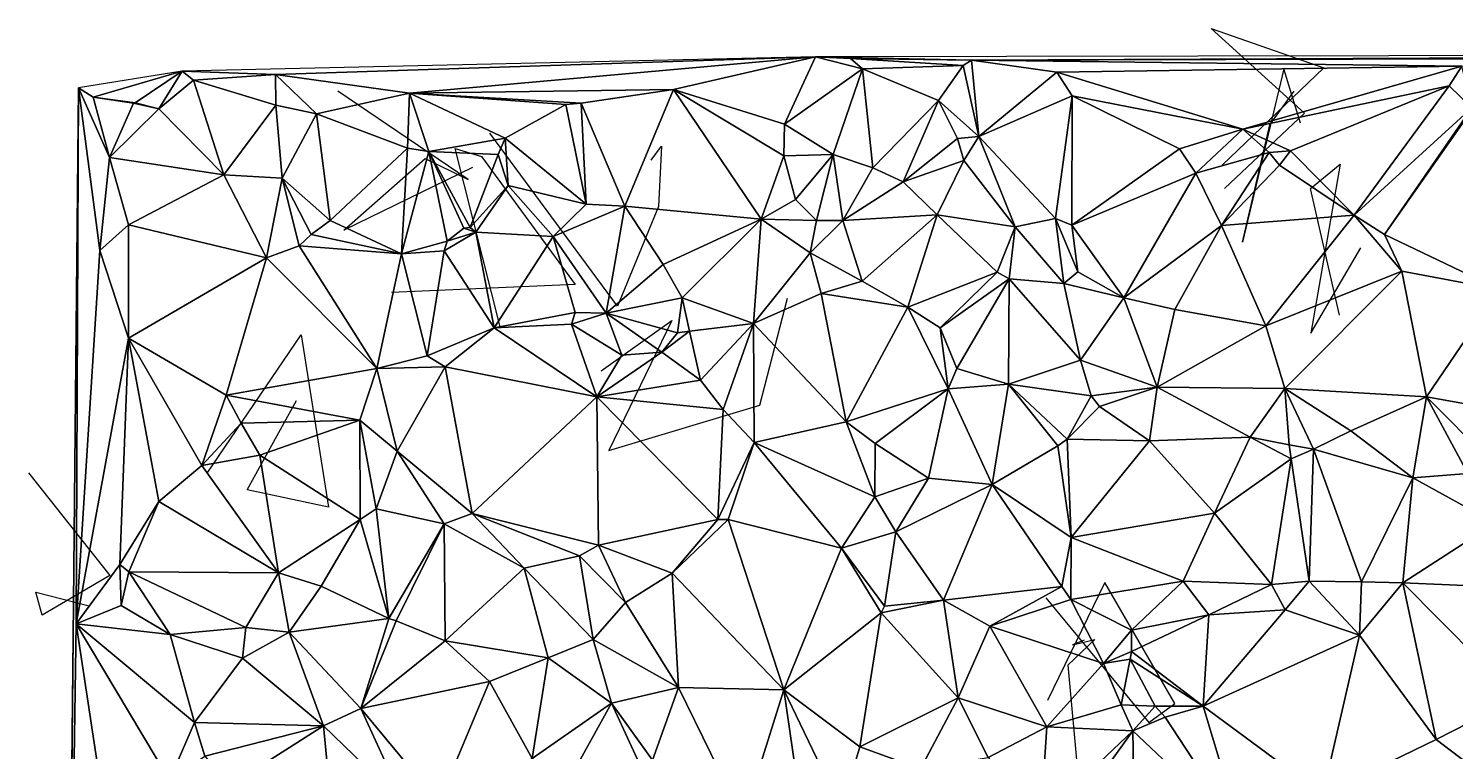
# Model space of a CAD drawing. Header units: metres. Extents: x -15.3 to 15.2, y -15.4 to 15.2.
# Drawn here: x -15.34 to -1.42, y 8.2 to 15.25 of the extents above; entities that cross this region are included whole.
import ezdxf

# ---------------------------------------------------------------- set-up
doc = ezdxf.new("R2010")
doc.units = ezdxf.units.M
doc.layers.add('CRACKS', color=1, linetype='Continuous')
doc.layers.add('STREET_MESH', color=7, linetype='Continuous')

msp = doc.modelspace()

# ---------------------------------------------------------------- linework, layer by layer
at = {"layer": 'CRACKS'}
for points in [[(-3.675, 13.689, 0.1), (-2.893, 14.421, 0.1), (-3.805, 15.248, 0.1), (-2.705, 14.866, 0.1), (-3.696, 13.915, 0.1)], [(-2.931, 14.326, 0.1), (-3.096, 14.854, 0.1), (-3.498, 13.163, 0.1), (-3.23, 14.308, 0.1), (-2.995, 14.638, 0.1)], [(-11.008, 13.892, 0.1), (-12.261, 13.282, 0.1), (-11.467, 13.98, 0.1), (-11.049, 13.777, 0.1), (-12.319, 14.638, 0.1)], [(-9.264, 13.964, 0.1), (-9.162, 14.102, 0.1), (-9.194, 13.513, 0.1), (-9.593, 12.539, 0.1), (-10.839, 14.229, 0.1)], [(-10.735, 12.327, 0.1), (-11.175, 14.078, 0.1), (-10.918, 14, 0.1), (-10.004, 12.752, 0.1), (-11.798, 12.672, 0.1)], [(-2.553, 12.453, 0.1), (-2.835, 13.689, 0.1), (-2.546, 13.926, 0.1), (-2.831, 12.275, 0.1), (-2.345, 13.108, 0.1)], [(-9.751, 11.908, 0.1), (-9.064, 12.399, 0.1), (-9.676, 11.131, 0.1), (-8.206, 11.574, 0.1), (-7.935, 12.618, 0.1)], [(-13.595, 10.911, 0.1), (-12.676, 12.259, 0.1), (-12.41, 10.579, 0.1), (-13.205, 10.747, 0.1), (-12.723, 11.62, 0.1)], [(-15.336, 10.914, 0.1), (-14.542, 9.912, 0.1), (-15.204, 9.526, 0.1), (-15.265, 9.749, 0.1), (-14.746, 9.616, 0.1)], [(-5.415, 9.696, 0.1), (-4.412, 8.479, 0.1), (-4.157, 8.665, 0.1), (-4.841, 9.843, 0.1), (-5.4, 8.695, 0.1)], [(-5.041, 9.281, 0.1), (-5.155, 9.235, 0.1), (-4.938, 9.29, 0.1), (-5.202, 9.037, 0.1), (-5.101, 7.94, 0.1)]]:
    msp.add_polyline3d(points, dxfattribs=at)
at = {"layer": 'STREET_MESH'}
for points in [[(-12.926, 14.8), (-7.663, 14.971), (-13.839, 14.831)], [(-11.622, 14.617), (-7.663, 14.971), (-12.926, 14.8)], [(-9.046, 14.652), (-7.663, 14.971), (-11.622, 14.617)], [(-7.964, 14.315), (-7.663, 14.971), (-9.046, 14.652)], [(-7.964, 14.315), (-7.204, 14.854), (-7.663, 14.971)], [(-7.663, 14.971), (-6.139, 14.939), (7.248, 14.997)], [(-6.139, 14.939), (-7.663, 14.971), (-7.319, 14.955)], [(-7.663, 14.971), (-7.204, 14.854), (-7.319, 14.955)], [(-6.222, 14.889), (-6.139, 14.939), (-7.319, 14.955)], [(-7.204, 14.854), (-6.222, 14.889), (-7.319, 14.955)], [(-7.204, 14.854), (-6.462, 14.545), (-6.222, 14.889)], [(-6.462, 14.545), (-6.068, 14.196), (-6.222, 14.889)], [(-6.068, 14.196), (-6.139, 14.939), (-6.222, 14.889)], [(7.248, 14.997), (-6.139, 14.939), (6.268, 14.972)], [(-6.139, 14.939), (-1.359, 14.881), (6.268, 14.972)], [(-6.139, 14.939), (-6.068, 14.196), (-5.308, 14.821)], [(-1.359, 14.881), (-6.139, 14.939), (-5.308, 14.821)], [(-14.706, 14.58), (-13.839, 14.831), (-14.848, 14.671)], [(-14.706, 14.58), (-14.295, 14.524), (-13.839, 14.831)], [(-14.295, 14.524), (-14.065, 14.465), (-13.839, 14.831)], [(-14.065, 14.465), (-13.727, 14.745), (-13.839, 14.831)], [(-13.727, 14.745), (-12.926, 14.8), (-13.839, 14.831)], [(-13.727, 14.745), (-12.925, 14.502), (-12.926, 14.8)], [(-11.622, 14.617), (-12.926, 14.8), (-12.529, 14.415)], [(-12.926, 14.8), (-12.925, 14.502), (-12.529, 14.415)], [(-7.204, 14.854), (-7.964, 14.315), (-7.488, 14.021)], [(-7.104, 13.888), (-7.204, 14.854), (-7.488, 14.021)], [(-7.204, 14.854), (-7.104, 13.888), (-6.462, 14.545)], [(-6.068, 14.196), (-5.159, 14.591), (-5.308, 14.821)], [(-3.495, 14.265), (-1.359, 14.881), (-5.308, 14.821)], [(-5.159, 14.591), (-3.495, 14.265), (-5.308, 14.821)], [(-3.495, 14.265), (-1.484, 14.69), (-1.359, 14.881)], [(-1.484, 14.69), (-1.263, 14.475), (-1.359, 14.881)], [(-14.978, 2.069), (-14.954, 3.953), (-14.848, 14.671)], [(-14.954, 3.953), (-14.871, 9.442), (-14.848, 14.671)], [(-14.871, 9.442), (-14.64, 13.084), (-14.848, 14.671)], [(-14.545, 13.991), (-14.706, 14.58), (-14.848, 14.671)], [(-14.64, 13.084), (-14.545, 13.991), (-14.848, 14.671)], [(-13.43, 13.82), (-13.727, 14.745), (-14.065, 14.465)], [(-13.43, 13.82), (-12.925, 14.502), (-13.727, 14.745)], [(-11.639, 14.081), (-11.622, 14.617), (-12.529, 14.415)], [(-11.622, 14.617), (-11.639, 14.081), (-11.434, 14.05)], [(-9.046, 14.652), (-11.622, 14.617), (-9.947, 14.52)], [(-10.688, 14.179), (-11.622, 14.617), (-11.434, 14.05)], [(-11.622, 14.617), (-10.096, 14.507), (-9.947, 14.52)], [(-10.688, 14.179), (-10.096, 14.507), (-11.622, 14.617)], [(-9.52, 13.517), (-9.046, 14.652), (-9.947, 14.52)], [(-8.192, 13.388), (-9.046, 14.652), (-9.52, 13.517)], [(-8.192, 13.388), (-7.972, 14.007), (-9.046, 14.652)], [(-7.972, 14.007), (-7.964, 14.315), (-9.046, 14.652)], [(-3.495, 14.265), (-3.03, 14.054), (-1.484, 14.69)], [(-3.03, 14.054), (-2.41, 13.428), (-1.484, 14.69)], [(-2.41, 13.428), (-1.263, 14.475), (-1.484, 14.69)], [(-14.311, 14.52), (-14.295, 14.524), (-14.706, 14.58)], [(-14.545, 13.991), (-14.311, 14.52), (-14.706, 14.58)], [(-14.311, 14.52), (-14.545, 13.991), (-14.065, 14.465)], [(-14.295, 14.524), (-14.311, 14.52), (-14.065, 14.465)], [(-12.925, 14.502), (-13.43, 13.82), (-12.861, 13.788)], [(-12.925, 14.502), (-12.861, 13.788), (-12.529, 14.415)], [(-9.898, 13.536), (-10.096, 14.507), (-10.688, 14.179)], [(-10.096, 14.507), (-9.898, 13.536), (-9.947, 14.52)], [(-9.898, 13.536), (-9.52, 13.517), (-9.947, 14.52)], [(-6.462, 14.545), (-7.104, 13.888), (-6.808, 13.752)], [(-6.277, 14.176), (-6.462, 14.545), (-6.808, 13.752)], [(-6.462, 14.545), (-6.277, 14.176), (-6.068, 14.196)], [(-5.159, 14.591), (-6.068, 14.196), (-5.321, 13.395)], [(-5.163, 13.33), (-5.159, 14.591), (-5.321, 13.395)], [(-5.163, 13.33), (-4.112, 14.074), (-5.159, 14.591)], [(-5.159, 14.591), (-4.112, 14.074), (-3.495, 14.265)], [(-1.263, 14.475), (-2.41, 13.428), (-2.113, 13.238)], [(-1.248, 14.471), (-1.263, 14.475), (-2.113, 13.238)], [(-14.545, 13.991), (-13.43, 13.82), (-14.065, 14.465)], [(-12.861, 13.788), (-12.395, 13.376), (-12.529, 14.415)], [(-12.395, 13.376), (-11.639, 14.081), (-12.529, 14.415)], [(-0.991, 12.702), (-1.248, 14.471), (-2.113, 13.238)], [(-7.488, 14.021), (-7.964, 14.315), (-7.972, 14.007)], [(-6.068, 14.196), (-6.277, 14.176), (-6.214, 13.96)], [(-5.715, 13.313), (-6.068, 14.196), (-6.214, 13.96)], [(-6.068, 14.196), (-5.715, 13.313), (-5.321, 13.395)], [(-4.112, 14.074), (-3.953, 13.837), (-3.495, 14.265)], [(-3.953, 13.837), (-3.238, 14.038), (-3.495, 14.265)], [(-3.238, 14.038), (-3.03, 14.054), (-3.495, 14.265)], [(-11.639, 14.081), (-12.395, 13.376), (-11.7, 13.051)], [(-11.434, 14.05), (-11.639, 14.081), (-11.7, 13.051)], [(-10.755, 14.02), (-10.688, 14.179), (-11.434, 14.05)], [(-10.755, 14.02), (-10.659, 13.716), (-10.688, 14.179)], [(-10.659, 13.716), (-9.898, 13.536), (-10.688, 14.179)], [(-6.277, 14.176), (-6.808, 13.752), (-6.214, 13.96)], [(-4.112, 14.074), (-5.163, 13.33), (-3.953, 13.837)], [(-3.238, 14.038), (-3.136, 13.916), (-3.03, 14.054)], [(-3.136, 13.916), (-2.41, 13.428), (-3.03, 14.054)], [(-14.545, 13.991), (-14.64, 13.084), (-14.362, 13.332)], [(-13.43, 13.82), (-14.545, 13.991), (-14.362, 13.332)], [(-11.252, 13.173), (-11.434, 14.05), (-11.7, 13.051)], [(-11.029, 13.308), (-10.755, 14.02), (-11.434, 14.05)], [(-11.09, 13.301), (-11.029, 13.308), (-11.434, 14.05)], [(-11.252, 13.173), (-11.09, 13.301), (-11.434, 14.05)], [(-10.659, 13.716), (-10.755, 14.02), (-11.029, 13.308)], [(-7.972, 14.007), (-8.192, 13.388), (-7.858, 13.58)], [(-7.488, 14.021), (-7.972, 14.007), (-7.858, 13.58)], [(-7.653, 13.375), (-7.488, 14.021), (-7.858, 13.58)], [(-7.653, 13.375), (-7.395, 13.377), (-7.488, 14.021)], [(-7.395, 13.377), (-7.104, 13.888), (-7.488, 14.021)], [(-6.808, 13.752), (-6.476, 13.431), (-6.214, 13.96)], [(-6.476, 13.431), (-5.715, 13.313), (-6.214, 13.96)], [(-3.702, 13.328), (-3.238, 14.038), (-3.953, 13.837)], [(-3.702, 13.328), (-3.136, 13.916), (-3.238, 14.038)], [(-3.136, 13.916), (-3.702, 13.328), (-2.41, 13.428)], [(-13.43, 13.82), (-14.362, 13.332), (-13.015, 13.011)], [(-12.861, 13.788), (-13.43, 13.82), (-13.015, 13.011)], [(-12.696, 13.13), (-12.861, 13.788), (-13.015, 13.011)], [(-12.861, 13.788), (-12.579, 13.24), (-12.395, 13.376)], [(-12.696, 13.13), (-12.579, 13.24), (-12.861, 13.788)], [(-7.104, 13.888), (-7.395, 13.377), (-6.808, 13.752)], [(-5.163, 13.33), (-4.655, 12.62), (-3.953, 13.837)], [(-4.655, 12.62), (-3.702, 13.328), (-3.953, 13.837)], [(-10.973, 13.262), (-10.659, 13.716), (-11.029, 13.308)], [(-10.659, 13.716), (-10.973, 13.262), (-10.22, 13.221)], [(-9.898, 13.536), (-10.659, 13.716), (-10.22, 13.221)], [(-7.395, 13.377), (-6.476, 13.431), (-6.808, 13.752)], [(-9.52, 13.517), (-9.898, 13.536), (-10.22, 13.221)], [(-9.702, 12.473), (-9.52, 13.517), (-10.22, 13.221)], [(-9.702, 12.473), (-9.148, 12.945), (-9.52, 13.517)], [(-9.148, 12.945), (-8.192, 13.388), (-9.52, 13.517)], [(-8.192, 13.388), (-7.653, 13.375), (-7.858, 13.58)], [(-12.395, 13.376), (-12.579, 13.24), (-11.7, 13.051)], [(-9.148, 12.945), (-8.961, 12.62), (-8.192, 13.388)], [(-8.961, 12.62), (-8.265, 12.371), (-8.192, 13.388)], [(-8.265, 12.371), (-7.715, 13.06), (-8.192, 13.388)], [(-7.715, 13.06), (-7.653, 13.375), (-8.192, 13.388)], [(-7.395, 13.377), (-7.715, 13.06), (-7.207, 12.785)], [(-7.395, 13.377), (-7.653, 13.375), (-7.715, 13.06)], [(-6.476, 13.431), (-7.395, 13.377), (-7.207, 12.785)], [(-6.761, 12.529), (-6.476, 13.431), (-7.207, 12.785)], [(-5.889, 12.871), (-6.476, 13.431), (-6.761, 12.529)], [(-5.715, 13.313), (-6.476, 13.431), (-5.889, 12.871)], [(-5.715, 13.313), (-5.241, 12.76), (-5.321, 13.395)], [(-5.241, 12.76), (-5.103, 12.876), (-5.321, 13.395)], [(-5.103, 12.876), (-5.163, 13.33), (-5.321, 13.395)], [(-2.41, 13.428), (-3.702, 13.328), (-3.271, 12.349)], [(-2.41, 13.428), (-3.271, 12.349), (-1.943, 12.881)], [(-2.41, 13.428), (-1.943, 12.881), (-2.113, 13.238)], [(-14.362, 13.332), (-14.64, 13.084), (-14.361, 12.229)], [(-14.362, 13.332), (-14.361, 12.229), (-13.015, 13.011)], [(-12.579, 13.24), (-12.696, 13.13), (-11.7, 13.051)], [(-11.282, 13.08), (-10.973, 13.262), (-11.252, 13.173)], [(-10.794, 12.329), (-10.973, 13.262), (-11.282, 13.08)], [(-10.973, 13.262), (-11.09, 13.301), (-11.252, 13.173)], [(-11.09, 13.301), (-10.973, 13.262), (-11.029, 13.308)], [(-10.973, 13.262), (-10.794, 12.329), (-10.22, 13.221)], [(-10.794, 12.329), (-10.005, 12.478), (-10.22, 13.221)], [(-10.005, 12.478), (-9.702, 12.473), (-10.22, 13.221)], [(-5.715, 13.313), (-5.889, 12.871), (-5.774, 12.805)], [(-5.241, 12.76), (-5.715, 13.313), (-5.774, 12.805)], [(-4.655, 12.62), (-5.163, 13.33), (-5.103, 12.876)], [(-3.702, 13.328), (-4.655, 12.62), (-4.157, 12.508)], [(-3.271, 12.349), (-3.702, 13.328), (-4.157, 12.508)], [(-1.943, 12.881), (-0.991, 12.702), (-2.113, 13.238)], [(-14.361, 12.229), (-14.64, 13.084), (-14.871, 9.442)], [(-11.941, 11.931), (-12.696, 13.13), (-13.015, 13.011)], [(-12.696, 13.13), (-11.941, 11.931), (-11.7, 13.051)], [(-11.282, 13.08), (-11.252, 13.173), (-11.7, 13.051)], [(-11.45, 12.056), (-11.282, 13.08), (-11.7, 13.051)], [(-11.45, 12.056), (-10.794, 12.329), (-11.282, 13.08)], [(-13.015, 13.011), (-14.361, 12.229), (-13.409, 11.671)], [(-11.941, 11.931), (-13.015, 13.011), (-13.409, 11.671)], [(-11.941, 11.931), (-11.45, 12.056), (-11.7, 13.051)], [(-8.961, 12.62), (-9.148, 12.945), (-9.702, 12.473)], [(-7.715, 13.06), (-8.265, 12.371), (-7.606, 12.662)], [(-7.207, 12.785), (-7.715, 13.06), (-7.606, 12.662)], [(-5.889, 12.871), (-6.761, 12.529), (-6.445, 12.329)], [(-5.774, 12.805), (-5.889, 12.871), (-6.445, 12.329)], [(-6.284, 11.933), (-5.774, 12.805), (-6.445, 12.329)], [(-6.284, 11.933), (-5.781, 11.778), (-5.774, 12.805)], [(-5.774, 12.805), (-5.781, 11.778), (-5.077, 12.014)], [(-5.241, 12.76), (-5.774, 12.805), (-5.077, 12.014)], [(-5.241, 12.76), (-4.655, 12.62), (-5.103, 12.876)], [(-1.943, 12.881), (-3.271, 12.349), (-3.084, 11.737)], [(-1.943, 12.881), (-3.084, 11.737), (-1.703, 11.656)], [(-0.991, 12.702), (-1.943, 12.881), (-1.703, 11.656)], [(-6.761, 12.529), (-7.207, 12.785), (-7.606, 12.662)], [(-4.655, 12.62), (-5.241, 12.76), (-5.077, 12.014)], [(-0.991, 12.702), (-1.703, 11.656), (-0.725, 11.48)], [(-9.008, 12.279), (-8.961, 12.62), (-9.702, 12.473)], [(-8.961, 12.62), (-9.008, 12.279), (-8.891, 12.296)], [(-8.265, 12.371), (-8.961, 12.62), (-8.891, 12.296)], [(-8.265, 12.371), (-7.362, 11.411), (-7.606, 12.662)], [(-7.362, 11.411), (-6.761, 12.529), (-7.606, 12.662)], [(-6.761, 12.529), (-7.362, 11.411), (-6.367, 11.735)], [(-6.761, 12.529), (-6.367, 11.735), (-6.445, 12.329)], [(-4.329, 11.749), (-4.655, 12.62), (-5.077, 12.014)], [(-4.655, 12.62), (-4.329, 11.749), (-4.157, 12.508)], [(-10.005, 12.478), (-10.794, 12.329), (-10.042, 12.363)], [(-9.702, 12.473), (-10.005, 12.478), (-10.042, 12.363)], [(-9.55, 12.063), (-9.702, 12.473), (-10.042, 12.363)], [(-9.55, 12.063), (-9.161, 12.091), (-9.702, 12.473)], [(-9.161, 12.091), (-9.008, 12.279), (-9.702, 12.473)], [(-4.329, 11.749), (-3.271, 12.349), (-4.157, 12.508)], [(-11.45, 12.056), (-11.274, 11.949), (-10.794, 12.329)], [(-11.274, 11.949), (-9.795, 11.657), (-10.794, 12.329)], [(-10.794, 12.329), (-9.795, 11.657), (-10.042, 12.363)], [(-9.795, 11.657), (-9.55, 12.063), (-10.042, 12.363)], [(-9.008, 12.279), (-9.161, 12.091), (-8.891, 12.296)], [(-9.161, 12.091), (-8.784, 11.819), (-8.891, 12.296)], [(-8.784, 11.819), (-8.265, 12.371), (-8.891, 12.296)], [(-8.784, 11.819), (-8.561, 11.532), (-8.265, 12.371)], [(-8.265, 12.371), (-8.561, 11.532), (-8.259, 11.21)], [(-7.362, 11.411), (-8.265, 12.371), (-8.259, 11.21)], [(-6.367, 11.735), (-6.284, 11.933), (-6.445, 12.329)], [(-3.271, 12.349), (-4.329, 11.749), (-3.084, 11.737)], [(-14.447, 10.02), (-14.361, 12.229), (-14.871, 9.442)], [(-14.361, 12.229), (-14.447, 10.02), (-14.065, 10.635)], [(-14.361, 12.229), (-13.645, 10.987), (-13.409, 11.671)], [(-14.361, 12.229), (-14.065, 10.635), (-13.645, 10.987)], [(-11.274, 11.949), (-11.45, 12.056), (-11.941, 11.931)], [(-9.795, 11.657), (-9.161, 12.091), (-9.55, 12.063)], [(-9.161, 12.091), (-9.795, 11.657), (-8.784, 11.819)], [(-5.781, 11.778), (-4.975, 11.665), (-5.077, 12.014)], [(-4.975, 11.665), (-4.329, 11.749), (-5.077, 12.014)], [(-12.104, 11.427), (-11.941, 11.931), (-13.409, 11.671)], [(-12.104, 11.427), (-11.74, 11.125), (-11.941, 11.931)], [(-11.74, 11.125), (-11.274, 11.949), (-11.941, 11.931)], [(-11.74, 11.125), (-11.009, 10.518), (-11.274, 11.949)], [(-11.009, 10.518), (-9.795, 11.657), (-11.274, 11.949)], [(-5.781, 11.778), (-6.284, 11.933), (-6.367, 11.735)], [(-8.784, 11.819), (-9.795, 11.657), (-8.561, 11.532)], [(-7.362, 11.411), (-7.08, 11.199), (-6.367, 11.735)], [(-7.08, 11.199), (-6.559, 10.861), (-6.367, 11.735)], [(-6.367, 11.735), (-6.559, 10.861), (-5.939, 10.802)], [(-5.781, 11.778), (-6.367, 11.735), (-5.939, 10.802)], [(-5.298, 11.178), (-5.781, 11.778), (-5.939, 10.802)], [(-5.781, 11.778), (-5.298, 11.178), (-5.209, 11.244)], [(-4.975, 11.665), (-5.781, 11.778), (-5.209, 11.244)], [(-4.329, 11.749), (-4.975, 11.665), (-4.894, 11.56)], [(-4.329, 11.749), (-4.894, 11.56), (-4.406, 11.226)], [(-3.423, 11.261), (-4.329, 11.749), (-4.406, 11.226)], [(-4.329, 11.749), (-3.423, 11.261), (-3.084, 11.737)], [(-3.423, 11.261), (-3.043, 11.186), (-3.084, 11.737)], [(-3.084, 11.737), (-2.442, 11.325), (-1.703, 11.656)], [(-2.806, 11.146), (-2.442, 11.325), (-3.084, 11.737)], [(-3.043, 11.186), (-2.806, 11.146), (-3.084, 11.737)], [(-13.645, 10.987), (-13.262, 11.399), (-13.409, 11.671)], [(-13.262, 11.399), (-12.104, 11.427), (-13.409, 11.671)], [(-9.795, 11.657), (-11.009, 10.518), (-9.779, 10.209)], [(-8.561, 11.532), (-9.795, 11.657), (-8.615, 10.46)], [(-9.795, 11.657), (-9.779, 10.209), (-8.615, 10.46)], [(-4.894, 11.56), (-4.975, 11.665), (-5.209, 11.244)], [(-4.894, 11.56), (-5.209, 11.244), (-4.406, 11.226)], [(-1.703, 11.656), (-2.442, 11.325), (-1.838, 10.864)], [(-1.302, 10.909), (-1.703, 11.656), (-1.838, 10.864)], [(-1.703, 11.656), (-1.094, 11.042), (-0.725, 11.48)], [(-1.302, 10.909), (-1.094, 11.042), (-1.703, 11.656)], [(-13.079, 11.087), (-12.104, 11.427), (-13.262, 11.399)], [(-12.104, 11.427), (-13.079, 11.087), (-12.102, 10.459)], [(-11.945, 10.563), (-12.104, 11.427), (-12.102, 10.459)], [(-11.945, 10.563), (-11.74, 11.125), (-12.104, 11.427)], [(-8.561, 11.532), (-8.615, 10.46), (-8.259, 11.21)], [(-7.082, 10.679), (-7.362, 11.411), (-8.259, 11.21)], [(-7.08, 11.199), (-7.362, 11.411), (-7.082, 10.679)], [(-13.079, 11.087), (-13.262, 11.399), (-13.645, 10.987)], [(-2.442, 11.325), (-2.806, 11.146), (-1.838, 10.864)], [(-8.615, 10.46), (-8.512, 10.459), (-8.259, 11.21)], [(-8.512, 10.459), (-7.408, 10.18), (-8.259, 11.21)], [(-7.408, 10.18), (-7.082, 10.679), (-8.259, 11.21)], [(-6.559, 10.861), (-7.08, 11.199), (-7.082, 10.679)], [(-5.168, 10.282), (-5.298, 11.178), (-5.939, 10.802)], [(-5.298, 11.178), (-5.168, 10.282), (-5.209, 11.244)], [(-5.209, 11.244), (-5.168, 10.282), (-4.406, 11.226)], [(-5.168, 10.282), (-3.772, 10.521), (-4.406, 11.226)], [(-3.772, 10.521), (-3.423, 11.261), (-4.406, 11.226)], [(-3.772, 10.521), (-3.022, 11.052), (-3.423, 11.261)], [(-3.022, 11.052), (-3.043, 11.186), (-3.423, 11.261)], [(-2.806, 11.146), (-3.043, 11.186), (-3.022, 11.052)], [(-2.806, 11.146), (-3.022, 11.052), (-2.847, 9.856)], [(-2.337, 9.851), (-2.806, 11.146), (-2.847, 9.856)], [(-2.806, 11.146), (-2.337, 9.851), (-1.838, 10.864)], [(-12.897, 9.938), (-13.079, 11.087), (-13.645, 10.987)], [(-13.079, 11.087), (-12.897, 9.938), (-12.102, 10.459)], [(-11.74, 11.125), (-11.945, 10.563), (-11.283, 10.418)], [(-11.009, 10.518), (-11.74, 11.125), (-11.283, 10.418)], [(-3.022, 11.052), (-3.772, 10.521), (-3.216, 9.825)], [(-2.847, 9.856), (-3.022, 11.052), (-3.216, 9.825)], [(-14.065, 10.635), (-12.897, 9.938), (-13.645, 10.987)], [(-6.877, 10.34), (-6.559, 10.861), (-7.082, 10.679)], [(-6.559, 10.861), (-6.877, 10.34), (-5.939, 10.802)], [(-2.337, 9.851), (-1.935, 9.841), (-1.838, 10.864)], [(-1.935, 9.841), (-1.034, 10.422), (-1.838, 10.864)], [(-1.034, 10.422), (-1.302, 10.909), (-1.838, 10.864)], [(-5.939, 10.802), (-6.877, 10.34), (-6.413, 9.673)], [(-5.26, 9.806), (-5.939, 10.802), (-6.413, 9.673)], [(-5.26, 9.806), (-5.168, 10.282), (-5.939, 10.802)], [(-14.447, 10.02), (-14.357, 9.947), (-14.065, 10.635)], [(-14.357, 9.947), (-12.897, 9.938), (-14.065, 10.635)], [(-7.408, 10.18), (-6.877, 10.34), (-7.082, 10.679)], [(-12.897, 9.938), (-12.483, 9.81), (-12.102, 10.459)], [(-12.102, 10.459), (-12.483, 9.81), (-11.823, 9.493)], [(-11.945, 10.563), (-12.102, 10.459), (-11.823, 9.493)], [(-11.283, 10.418), (-11.945, 10.563), (-11.823, 9.493)], [(-10.502, 9.983), (-11.009, 10.518), (-11.283, 10.418)], [(-9.779, 10.209), (-11.009, 10.518), (-9.963, 10.103)], [(-9.963, 10.103), (-11.009, 10.518), (-10.502, 9.983)], [(-8.615, 10.46), (-9.779, 10.209), (-9.059, 9.937)], [(-8.615, 10.46), (-9.059, 9.937), (-8.512, 10.459)], [(-9.059, 9.937), (-7.972, 8.797), (-8.512, 10.459)], [(-7.972, 8.797), (-7.408, 10.18), (-8.512, 10.459)], [(-5.168, 10.282), (-4.077, 9.858), (-3.772, 10.521)], [(-3.772, 10.521), (-4.077, 9.858), (-3.216, 9.825)], [(-11.283, 10.418), (-11.823, 9.493), (-11.751, 9.47)], [(-11.274, 9.275), (-11.283, 10.418), (-11.751, 9.47)], [(-10.502, 9.983), (-11.283, 10.418), (-11.274, 9.275)], [(-7.408, 10.18), (-6.988, 9.612), (-6.877, 10.34)], [(-6.877, 10.34), (-6.988, 9.612), (-6.413, 9.673)], [(-0.797, 9.791), (-1.034, 10.422), (-1.935, 9.841)], [(-9.779, 10.209), (-9.963, 10.103), (-9.516, 9.649)], [(-9.059, 9.937), (-9.779, 10.209), (-9.516, 9.649)], [(-7.408, 10.18), (-7.972, 8.797), (-7.02, 9.55)], [(-6.988, 9.612), (-7.408, 10.18), (-7.02, 9.55)], [(-5.168, 10.282), (-5.26, 9.806), (-5.173, 9.678)], [(-4.077, 9.858), (-5.168, 10.282), (-5.173, 9.678)], [(-14.431, 9.62), (-14.447, 10.02), (-14.871, 9.442)], [(-14.447, 10.02), (-14.431, 9.62), (-14.357, 9.947)], [(-9.963, 10.103), (-10.502, 9.983), (-9.829, 9.29)], [(-9.963, 10.103), (-9.829, 9.29), (-9.516, 9.649)], [(-14.357, 9.947), (-14.431, 9.62), (-13.956, 9.336)], [(-13.217, 9.405), (-14.357, 9.947), (-13.956, 9.336)], [(-13.217, 9.405), (-12.897, 9.938), (-14.357, 9.947)], [(-12.897, 9.938), (-13.217, 9.405), (-12.793, 9.361)], [(-12.483, 9.81), (-12.897, 9.938), (-12.793, 9.361)], [(-10.269, 9.109), (-10.502, 9.983), (-11.274, 9.275)], [(-9.829, 9.29), (-10.502, 9.983), (-10.269, 9.109)], [(-8.999, 8.819), (-9.059, 9.937), (-9.516, 9.649)], [(-7.972, 8.797), (-9.059, 9.937), (-8.999, 8.819)], [(-11.823, 9.493), (-12.483, 9.81), (-12.793, 9.361)], [(-5.963, 9.418), (-5.26, 9.806), (-6.413, 9.673)], [(-5.26, 9.806), (-5.963, 9.418), (-5.173, 9.678)], [(-4.58, 9.381), (-4.077, 9.858), (-5.173, 9.678)], [(-4.58, 9.381), (-3.826, 9.528), (-4.077, 9.858)], [(-4.077, 9.858), (-3.826, 9.528), (-3.216, 9.825)], [(-3.826, 9.528), (-3.081, 9.579), (-3.216, 9.825)], [(-3.081, 9.579), (-2.847, 9.856), (-3.216, 9.825)], [(-3.081, 9.579), (-2.356, 9.332), (-2.847, 9.856)], [(-2.356, 9.332), (-2.337, 9.851), (-2.847, 9.856)], [(-2.337, 9.851), (-2.356, 9.332), (-1.935, 9.841)], [(-1.935, 9.841), (-2.356, 9.332), (-1.61, 8.313)], [(-0.818, 8.717), (-1.935, 9.841), (-1.61, 8.313)], [(-0.818, 8.717), (-0.797, 9.791), (-1.935, 9.841)], [(-13.956, 9.336), (-14.431, 9.62), (-14.871, 9.442)], [(-9.829, 9.29), (-8.999, 8.819), (-9.516, 9.649)], [(-6.988, 9.612), (-7.02, 9.55), (-6.413, 9.673)], [(-7.02, 9.55), (-6.271, 8.719), (-6.413, 9.673)], [(-6.271, 8.719), (-5.963, 9.418), (-6.413, 9.673)], [(-5.963, 9.418), (-4.852, 9.054), (-5.173, 9.678)], [(-4.852, 9.054), (-4.58, 9.381), (-5.173, 9.678)], [(-12.094, 8.617), (-11.823, 9.493), (-12.793, 9.361)], [(-11.751, 9.47), (-11.823, 9.493), (-12.094, 8.617)], [(-11.274, 9.275), (-11.751, 9.47), (-12.094, 8.617)], [(-7.972, 8.797), (-7.23, 8.241), (-7.02, 9.55)], [(-7.23, 8.241), (-6.271, 8.719), (-7.02, 9.55)], [(-3.826, 9.528), (-4.582, 9.172), (-3.883, 8.639)], [(-4.58, 9.381), (-4.582, 9.172), (-3.826, 9.528)], [(-3.081, 9.579), (-3.826, 9.528), (-3.883, 8.639)], [(-2.356, 9.332), (-3.081, 9.579), (-3.883, 8.639)], [(-14.871, 9.442), (-14.954, 3.953), (-14.418, 6.454)], [(-13.716, 8.479), (-13.956, 9.336), (-14.871, 9.442)], [(-13.961, 7.915), (-13.716, 8.479), (-14.871, 9.442)], [(-13.961, 7.915), (-14.871, 9.442), (-14.418, 6.454)], [(-13.249, 9.106), (-13.217, 9.405), (-13.956, 9.336)], [(-13.716, 8.479), (-13.249, 9.106), (-13.956, 9.336)], [(-13.217, 9.405), (-13.249, 9.106), (-12.793, 9.361)], [(-13.249, 9.106), (-12.461, 8.447), (-12.793, 9.361)], [(-12.461, 8.447), (-12.094, 8.617), (-12.793, 9.361)], [(-5.963, 9.418), (-6.271, 8.719), (-5.406, 8.438)], [(-5.963, 9.418), (-5.406, 8.438), (-4.852, 9.054)], [(-4.582, 9.172), (-4.58, 9.381), (-4.852, 9.054)], [(-2.714, 7.776), (-2.356, 9.332), (-3.883, 8.639)], [(-2.356, 9.332), (-2.714, 7.776), (-1.61, 8.313)], [(-11.274, 9.275), (-12.094, 8.617), (-10.841, 8.878)], [(-10.269, 9.109), (-11.274, 9.275), (-10.841, 8.878)], [(-9.829, 9.29), (-10.269, 9.109), (-9.65, 8.666)], [(-8.999, 8.819), (-9.829, 9.29), (-9.65, 8.666)], [(-13.716, 8.479), (-12.461, 8.447), (-13.249, 9.106)], [(-10.426, 8.127), (-10.269, 9.109), (-10.841, 8.878)], [(-10.269, 9.109), (-10.426, 8.127), (-9.65, 8.666)], [(-4.852, 9.054), (-5.406, 8.438), (-4.682, 8.652)], [(-4.594, 9.095), (-4.582, 9.172), (-4.852, 9.054)], [(-4.594, 9.095), (-4.852, 9.054), (-4.682, 8.652)], [(-4.35, 8.637), (-4.594, 9.095), (-4.682, 8.652)], [(-4.582, 9.172), (-4.594, 9.095), (-3.883, 8.639)], [(-4.594, 9.095), (-4.35, 8.637), (-3.883, 8.639)], [(-12.094, 8.617), (-11.336, 7.699), (-10.841, 8.878)], [(-11.336, 7.699), (-10.426, 8.127), (-10.841, 8.878)], [(-9.25, 8.112), (-8.999, 8.819), (-9.65, 8.666)], [(-9.25, 8.112), (-8.366, 7.531), (-8.999, 8.819)], [(-8.366, 7.531), (-7.972, 8.797), (-8.999, 8.819)], [(-7.972, 8.797), (-8.366, 7.531), (-7.771, 7.432)], [(-7.412, 7.632), (-7.972, 8.797), (-7.771, 7.432)], [(-7.412, 7.632), (-7.23, 8.241), (-7.972, 8.797)], [(-10.426, 8.127), (-10.071, 7.91), (-9.65, 8.666)], [(-9.65, 8.666), (-10.071, 7.91), (-9.339, 7.992)], [(-9.25, 8.112), (-9.65, 8.666), (-9.339, 7.992)], [(-6.271, 8.719), (-7.23, 8.241), (-6.638, 8.028)], [(-6.271, 8.719), (-6.638, 8.028), (-5.979, 8.138)], [(-5.406, 8.438), (-6.271, 8.719), (-5.979, 8.138)], [(-4.682, 8.652), (-5.406, 8.438), (-4.568, 8.396)], [(-4.35, 8.637), (-4.682, 8.652), (-4.568, 8.396)], [(-4.252, 8.53), (-4.35, 8.637), (-4.568, 8.396)], [(-3.883, 8.639), (-4.35, 8.637), (-4.252, 8.53)], [(-3.883, 8.639), (-4.252, 8.53), (-3.508, 7.397)], [(-2.714, 7.776), (-3.883, 8.639), (-3.508, 7.397)], [(-1.309, 8.084), (-0.818, 8.717), (-1.61, 8.313)], [(-12.461, 8.447), (-11.666, 7.679), (-12.094, 8.617)], [(-11.666, 7.679), (-11.336, 7.699), (-12.094, 8.617)], [(-4.252, 8.53), (-4.568, 8.396), (-3.508, 7.397)], [(-13.961, 7.915), (-13.618, 8.152), (-13.716, 8.479)], [(-13.618, 8.152), (-12.461, 8.447), (-13.716, 8.479)], [(-12.461, 8.447), (-13.618, 8.152), (-13.372, 7.864)], [(-12.356, 7.364), (-12.461, 8.447), (-13.372, 7.864)], [(-11.666, 7.679), (-12.461, 8.447), (-12.356, 7.364)], [(-5.466, 7.545), (-5.406, 8.438), (-5.979, 8.138)], [(-5.406, 8.438), (-5.466, 7.545), (-4.568, 8.396)], [(-5.466, 7.545), (-5.305, 7.374), (-4.568, 8.396)], [(-5.305, 7.374), (-4.543, 6.867), (-4.568, 8.396)], [(-4.568, 8.396), (-4.543, 6.867), (-3.508, 7.397)], [(-7.23, 8.241), (-7.412, 7.632), (-6.638, 8.028)], [(-2.714, 7.776), (-1.309, 8.084), (-1.61, 8.313)]]:
    msp.add_3dface(points, dxfattribs=at)

doc.saveas('drawing.dxf')
